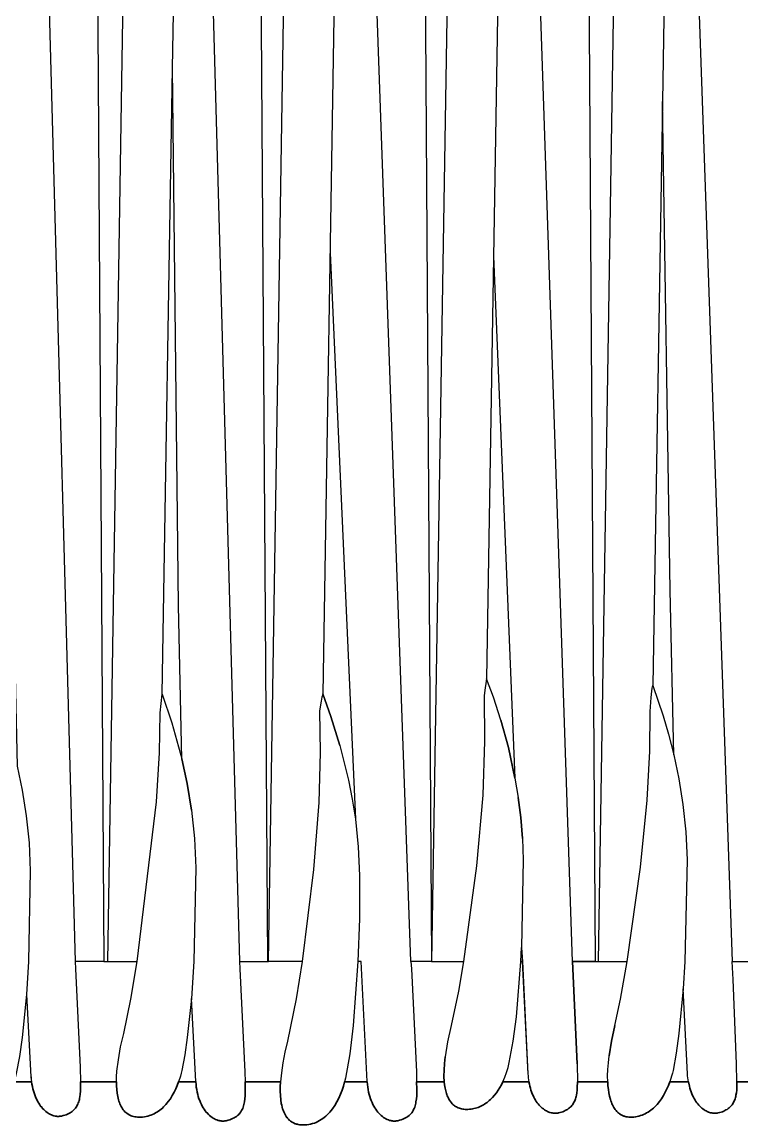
# Model space of a CAD drawing. Header units: millimetres. Extents: x 0 to 1881, y -1115 to 723.
# Drawn here: x 536 to 619.7, y -888.9 to -760.8 of the extents above; entities that cross this region are included whole.
import ezdxf

# ---------------------------------------------------------------- set-up
doc = ezdxf.new("R2010")
doc.units = ezdxf.units.MM
doc.layers.add('Blocks', color=7, linetype='Continuous')
doc.layers.add('Blocks$Inner', color=7, linetype='Continuous', lineweight=25, true_color=0x007f00)
doc.layers.add('Blocks$Outline', color=7, linetype='Continuous', lineweight=35, true_color=0xff3f3f)

# ---------------------------------------------------------------- blocks, each defined once
blk = doc.blocks.new('PK4 Lounge Chair Back')
at = {"layer": 'Blocks$Inner'}
for p, q in [((539.11, 359.6), (542.21, 245.1)), ((583.68, 245.1), (585.51, 359.6)), ((546.02, 245.1), (549.43, 245.1)), ((600.53, 233.18), (600.02, 245.1)), ((603.01, 245.1), (606.36, 245.1))]:
    blk.add_line(p, q, dxfattribs=at)
for points in [[(614.55, 359.6), (618.55, 245.1)], [(600, 245.11), (603.01, 245.1), (604.84, 359.6)], [(601.9, 359.6), (602.64, 245.11), (600, 245.11), (600, 245.11), (600, 245.11), (600, 245.11), (600, 245.11), (600, 245.11), (600, 245.11), (600, 245.11), (600, 245.11), (600, 245.11), (600, 245.11), (600, 245.11), (600, 245.11), (596.19, 359.6)], [(591.38, 359.6), (590.02, 277.95), (589.92, 277.41), (589.85, 276.91), (589.76, 275.99), (589.8, 270.69), (589.59, 264.42), (588.85, 256.21), (587.34, 245.1), (586.75, 241.65), (585.91, 237.64), (585.49, 235.75), (585.21, 234.02), (585.12, 233.22), (585.08, 232.46), (585.07, 231.76), (585.11, 231.1), (585.15, 230.74), (585.2, 230.39), (585.27, 230.07), (585.36, 229.77), (585.41, 229.62), (585.46, 229.48), (585.52, 229.35), (585.58, 229.22), (585.64, 229.1), (585.71, 228.98), (585.78, 228.87), (585.86, 228.77), (585.94, 228.67), (586.03, 228.57), (586.12, 228.49), (586.21, 228.4), (586.31, 228.33), (586.41, 228.26), (586.52, 228.19), (586.63, 228.14), (586.74, 228.09), (586.86, 228.04), (586.99, 228), (587.12, 227.97), (587.25, 227.94), (587.39, 227.93), (587.53, 227.91), (587.68, 227.91), (587.86, 227.91), (588.04, 227.92), (588.22, 227.94), (588.39, 227.96), (588.56, 228), (588.73, 228.04), (588.89, 228.09), (589.05, 228.14), (589.21, 228.2), (589.36, 228.27), (589.51, 228.35), (589.66, 228.43), (589.8, 228.52), (589.94, 228.61), (590.08, 228.71), (590.21, 228.81), (590.34, 228.92), (590.47, 229.04), (590.71, 229.28), (590.95, 229.55), (591.17, 229.83), (591.37, 230.13), (591.57, 230.44), (591.75, 230.77), (591.91, 231.1), (592.15, 231.64), (592.35, 232.2), (592.52, 232.77), (592.66, 233.34), (593.11, 235.83), (593.48, 238.67)], [(537.09, 231.69), (537.09, 231.61), (537.1, 231.54), (537.12, 231.39), (537.16, 231.1), (535.16, 231.1), (535.3, 231.59), (535.41, 232.08), (535.78, 234.06), (536.09, 236.27), (536.59, 241.27), (536.83, 245.1), (537.04, 255.62), (536.9, 258.89), (536.57, 262.03), (536.1, 265.01), (535.51, 267.8), (535.09, 286.98), (534.2, 343.77), (534.46, 359.6), (539.11, 359.6), (539.05, 363.28), (538.92, 381.32), (538.92, 381.58)], [(547.84, 359.6), (544.82, 359.6), (545.57, 245.1), (546.02, 245.1), (547.84, 359.6), (548.17, 381.58), (544.68, 381.58)], [(564.59, 245.1), (563.85, 359.6), (563.7, 381.58)], [(581.24, 245.1), (577.16, 359.6), (577.1, 363.28), (576.97, 381.58), (573.03, 381.58), (572.74, 381.58), (572.37, 359.6), (570.98, 276.18), (571.94, 273.57), (572.99, 270.19), (571.94, 273.57), (570.98, 276.18), (570.94, 276.01), (570.89, 275.81), (570.8, 275.33), (570.61, 274.21), (570.68, 269.36), (570.52, 263.55), (569.9, 255.79), (568.58, 245.1), (564.68, 245.1)], [(614.37, 381.58), (611.08, 381.58), (610.71, 359.6), (610.47, 345.04), (609.34, 277.18), (610.54, 273.65), (611.17, 271.49), (611.77, 269.11), (611.36, 288.25), (610.47, 345.04)], [(552.32, 276.14), (553.45, 272.82), (554.61, 268.64), (554.23, 286.44), (553.53, 348.92), (553.71, 359.6), (558.13, 359.6), (561.31, 245.1), (564.59, 245.1), (564.68, 245.1), (566.5, 359.6)], [(582.87, 359.6), (583.62, 245.1), (583.68, 245.1), (587.34, 245.1)], [(556.23, 231.15), (556.23, 231.15), (556.23, 231.15), (556.23, 231.15), (556.23, 231.15), (556.23, 231.15), (556.23, 231.15), (556.23, 231.15), (556.23, 231.15), (555.73, 240.8), (555.25, 236.27), (554.95, 234.25), (554.62, 232.44), (554.54, 232.1), (554.45, 231.76), (554.24, 231.1), (554.08, 230.69), (553.91, 230.28), (553.71, 229.89), (553.51, 229.51), (553.28, 229.15), (553.04, 228.81), (552.91, 228.65), (552.77, 228.49), (552.64, 228.34), (552.5, 228.2), (552.35, 228.06), (552.2, 227.93), (552.05, 227.81), (551.89, 227.7), (551.72, 227.59), (551.55, 227.49), (551.38, 227.4), (551.21, 227.32), (551.03, 227.24), (550.84, 227.18), (550.65, 227.12), (550.46, 227.08), (550.26, 227.04), (550.05, 227.02), (549.85, 227.01), (549.64, 227), (549.47, 227.01), (549.31, 227.03), (549.15, 227.05), (549, 227.08), (548.85, 227.12), (548.71, 227.17), (548.58, 227.23), (548.45, 227.3), (548.39, 227.33), (548.33, 227.37), (548.27, 227.41), (548.22, 227.45), (548.11, 227.54), (548, 227.64), (547.9, 227.75), (547.81, 227.86), (547.72, 227.98), (547.64, 228.11), (547.56, 228.25), (547.49, 228.39), (547.42, 228.54), (547.36, 228.7), (547.31, 228.86), (547.26, 229.03), (547.21, 229.21), (547.17, 229.4), (547.1, 229.78), (547.06, 230.2), (547.03, 230.64), (547.02, 231.1), (547.03, 231.7), (547.08, 232.33), (547.24, 233.68), (547.5, 235.16), (547.86, 236.73), (548.69, 240.71), (549.43, 245.1), (551.66, 263.65), (552, 269.34), (552.11, 274), (552.32, 276.14), (553.53, 348.92)], [(628.99, 347.65), (627.78, 274.87), (627.76, 274.82), (627.75, 274.78), (627.72, 274.67), (627.66, 274.41), (627.61, 274.11), (627.57, 273.77), (627.42, 272.18), (627.35, 268.04), (627.07, 262.85), (625.06, 245.1), (624.15, 239.44), (623.32, 235.47), (622.82, 233.16), (622.65, 232.1), (622.54, 231.1), (619.11, 231.1), (619.07, 233.18), (618.68, 242.98), (618.55, 245.1), (621.02, 245.1)], [(571.84, 327.45), (574.78, 261.62), (575.12, 258.42), (575.26, 255.08), (575.24, 250.03), (575.08, 245.1), (574.54, 237.66), (574.14, 234.38), (573.64, 231.53), (573.53, 231.1), (576.16, 231.1), (576.16, 231.15), (575.45, 245.1), (575.08, 245.1)], [(590.84, 327.05), (593.32, 266.41), (592.55, 269.97), (591.68, 273.13), (592.55, 269.97), (593.32, 266.41), (593.7, 264.16), (594, 261.82), (594.2, 259.39), (594, 261.82), (593.7, 264.16)], [(591.68, 273.13), (590.81, 275.82), (590.02, 277.95)], [(604.93, 237.64), (605.58, 240.7), (606.36, 245.1), (607.9, 256.06), (608.69, 263.85), (608.98, 269.53), (609.03, 274.15), (609.14, 275.78), (609.22, 276.52), (609.28, 276.86), (609.34, 277.18)], [(610.54, 273.65), (611.17, 271.49), (611.77, 269.11), (612.36, 266.32), (612.84, 263.32), (613.17, 260.17), (613.31, 256.89), (613.05, 245.1), (612.85, 241.9), (612.36, 236.71), (612.05, 234.43), (611.69, 232.44), (611.61, 232.1), (611.52, 231.76), (611.3, 231.1), (611.15, 230.69), (610.97, 230.28), (610.78, 229.89), (610.57, 229.51), (610.35, 229.15), (610.1, 228.81), (609.84, 228.49), (609.71, 228.34), (609.56, 228.2), (609.42, 228.06), (609.27, 227.93), (609.11, 227.81), (608.95, 227.7), (608.79, 227.59), (608.62, 227.49), (608.45, 227.4), (608.27, 227.32), (608.09, 227.24), (607.91, 227.18), (607.72, 227.12), (607.52, 227.08), (607.33, 227.04), (607.12, 227.02), (606.92, 227.01), (606.7, 227), (606.55, 227.01), (606.4, 227.03), (606.25, 227.05), (606.11, 227.08), (606.04, 227.1), (605.98, 227.13), (605.91, 227.15), (605.84, 227.18), (605.78, 227.21), (605.72, 227.24), (605.6, 227.31), (605.54, 227.34), (605.48, 227.38), (605.43, 227.42), (605.37, 227.47), (605.27, 227.56), (605.17, 227.66), (605.07, 227.77), (604.98, 227.89), (604.89, 228.01), (604.81, 228.14), (604.73, 228.28), (604.66, 228.42), (604.59, 228.57), (604.53, 228.73), (604.47, 228.9), (604.41, 229.07), (604.32, 229.43), (604.24, 229.81), (604.18, 230.22), (604.13, 230.65), (604.1, 231.1), (604.09, 231.81), (604.11, 232.55), (604.17, 233.33), (604.26, 234.14), (604.53, 235.85), (604.93, 237.64), (604.53, 235.85), (604.26, 234.14)], [(572.99, 270.19), (573.98, 266.16), (574.42, 263.95), (574.78, 261.62)], [(555.74, 262.66), (555.23, 265.76), (554.61, 268.64), (555.23, 265.76), (555.74, 262.66), (556.09, 259.39), (556.24, 255.98), (556.01, 245.1), (555.73, 240.8)], [(594.2, 259.39), (594.29, 256.89), (594.09, 246.72), (594.18, 245.1), (594.82, 232.05)], [(594.01, 245.1), (594.09, 246.72), (594.16, 245.1)], [(545.57, 245.1), (542.21, 245.1), (542.27, 244.25), (542.8, 232.82), (542.84, 231.1), (547.02, 231.1)], [(561.31, 245.1), (561.37, 244.25), (561.94, 232.28), (561.97, 231.1), (566.07, 231.1)], [(568.58, 245.1), (567.89, 240.76), (566.89, 235.83), (566.59, 234.54), (566.35, 233.32), (566.18, 232.17), (566.07, 231.1), (566.05, 230.54), (566.04, 230.01), (566.06, 229.5), (566.11, 229.03), (566.17, 228.59), (566.22, 228.38), (566.26, 228.18), (566.32, 227.98), (566.38, 227.8), (566.45, 227.62), (566.53, 227.46), (566.61, 227.3), (566.69, 227.15), (566.79, 227.01), (566.84, 226.95), (566.89, 226.88), (567, 226.76), (567.06, 226.7), (567.11, 226.65), (567.17, 226.6), (567.24, 226.55), (567.3, 226.5), (567.37, 226.46), (567.43, 226.42), (567.5, 226.38), (567.57, 226.34), (567.65, 226.31), (567.72, 226.27), (567.8, 226.24), (567.87, 226.22), (567.95, 226.19), (568.04, 226.17), (568.12, 226.15), (568.29, 226.12), (568.47, 226.11), (568.66, 226.1), (568.9, 226.1), (569.13, 226.12), (569.36, 226.15), (569.58, 226.2), (569.8, 226.25), (570.01, 226.32), (570.22, 226.4), (570.42, 226.5), (570.61, 226.6), (570.8, 226.72), (570.98, 226.84), (571.16, 226.97), (571.33, 227.12), (571.5, 227.27), (571.66, 227.43), (571.81, 227.6), (571.96, 227.78), (572.11, 227.97), (572.38, 228.36), (572.63, 228.77), (572.85, 229.21), (573.05, 229.66), (573.23, 230.13), (573.39, 230.61), (573.53, 231.1)], [(583.62, 245.1), (581.24, 245.1), (581.3, 244.25), (581.87, 232.28), (581.89, 231.1), (585.11, 231.1), (585.07, 231.76), (585.08, 232.46), (585.12, 233.22), (585.21, 234.02)], [(594.94, 231.1), (591.91, 231.1), (592.15, 231.64), (592.35, 232.2), (592.52, 232.77), (592.66, 233.34), (593.11, 235.83), (593.48, 238.67), (594.01, 245.1), (594.16, 245.1), (594.82, 232.05), (594.84, 231.8), (594.87, 231.56), (594.94, 231.1), (594.99, 230.85), (595.04, 230.61), (595.11, 230.37), (595.18, 230.15), (595.25, 229.93), (595.33, 229.73), (595.42, 229.53), (595.51, 229.34), (595.6, 229.16), (595.7, 228.99), (595.8, 228.83), (595.91, 228.68), (596.02, 228.54), (596.14, 228.41), (596.25, 228.28), (596.37, 228.16), (596.5, 228.06), (596.62, 227.96), (596.74, 227.87), (596.87, 227.79), (597, 227.72), (597.12, 227.65), (597.25, 227.6), (597.38, 227.55), (597.51, 227.52), (597.64, 227.49), (597.76, 227.47), (597.82, 227.46), (597.89, 227.46), (597.95, 227.45), (598.01, 227.45), (598.07, 227.45), (598.13, 227.46), (598.19, 227.46), (598.25, 227.47), (598.31, 227.48), (598.37, 227.49), (598.55, 227.54), (598.71, 227.59), (598.87, 227.64), (599.02, 227.7), (599.16, 227.77), (599.3, 227.84), (599.42, 227.91), (599.54, 227.99), (599.64, 228.07), (599.75, 228.16), (599.84, 228.25), (599.92, 228.35), (599.97, 228.4), (600, 228.45), (600.08, 228.55), (600.14, 228.66), (600.2, 228.77), (600.26, 228.89), (600.31, 229.01), (600.35, 229.14), (600.39, 229.27), (600.43, 229.4), (600.46, 229.54), (600.5, 229.82), (600.54, 230.12), (600.56, 230.43), (600.57, 231.1)], [(600, 245.1), (600.53, 233.18), (600.57, 231.1), (604.1, 231.1)], [(537.1, 231.54), (537.09, 231.69), (536.59, 241.27)], [(611.3, 231.1), (613.48, 231.1), (613.41, 231.56), (613.38, 231.8), (613.36, 232.05), (612.85, 241.9)], [(547.24, 233.68), (547.5, 235.16), (547.86, 236.73)], [(566.89, 235.83), (566.59, 234.54), (566.35, 233.32)], [(542.84, 231.1), (542.84, 230.36), (542.83, 230.02), (542.8, 229.69), (542.76, 229.37), (542.74, 229.22), (542.71, 229.07), (542.67, 228.93), (542.63, 228.79), (542.58, 228.66), (542.53, 228.53), (542.47, 228.41), (542.41, 228.29), (542.34, 228.17), (542.26, 228.06), (542.21, 228.01), (542.17, 227.96), (542.12, 227.9), (542.08, 227.85), (542.03, 227.81), (541.97, 227.76), (541.86, 227.67), (541.75, 227.58), (541.62, 227.5), (541.48, 227.43), (541.33, 227.36), (541.17, 227.29), (541.01, 227.23), (540.83, 227.18), (540.64, 227.13), (540.58, 227.12), (540.52, 227.11), (540.46, 227.1), (540.39, 227.1), (540.33, 227.09), (540.27, 227.09), (540.2, 227.09), (540.14, 227.09), (540.07, 227.1), (540.01, 227.11), (539.94, 227.12), (539.88, 227.13), (539.74, 227.16), (539.61, 227.21), (539.48, 227.26), (539.34, 227.32), (539.21, 227.39), (539.08, 227.47), (538.95, 227.56), (538.82, 227.66), (538.69, 227.76), (538.57, 227.88), (538.44, 228.01), (538.33, 228.15), (538.21, 228.29), (538.1, 228.45), (537.99, 228.62), (537.88, 228.79), (537.79, 228.98), (537.69, 229.18), (537.6, 229.38), (537.52, 229.6), (537.44, 229.82), (537.37, 230.06), (537.31, 230.31), (537.25, 230.56), (537.2, 230.83), (537.16, 231.1)], [(554.24, 231.1), (556.23, 231.1), (556.23, 231.11), (556.23, 231.11), (556.23, 231.11), (556.23, 231.11), (556.23, 231.11), (556.23, 231.11), (556.23, 231.11), (556.23, 231.11), (556.23, 231.11), (556.23, 231.11), (556.23, 231.11), (556.23, 231.11), (556.23, 231.11), (556.23, 231.11), (556.23, 231.11), (556.23, 231.11), (556.23, 231.11)], [(556.23, 231.12), (556.23, 231.14), (556.23, 231.14), (556.23, 231.14), (556.23, 231.14), (556.23, 231.14), (556.23, 231.14), (556.23, 231.14), (556.23, 231.14), (556.23, 231.14), (556.23, 231.14), (556.23, 231.14), (556.23, 231.14), (556.23, 231.14), (556.23, 231.14), (556.23, 231.14), (556.23, 231.14), (556.23, 231.14), (556.23, 231.14), (556.23, 231.14), (556.23, 231.14), (556.23, 231.14), (556.23, 231.14), (556.23, 231.14), (556.23, 231.14), (556.23, 231.1), (556.26, 230.79), (556.29, 230.49), (556.34, 230.2), (556.39, 229.92), (556.46, 229.65), (556.53, 229.4), (556.6, 229.15), (556.69, 228.92), (556.78, 228.7), (556.88, 228.48), (556.98, 228.28), (557.09, 228.1), (557.21, 227.92), (557.33, 227.75), (557.45, 227.6), (557.58, 227.45), (557.71, 227.32), (557.84, 227.2), (557.98, 227.08), (558.12, 226.98), (558.26, 226.89), (558.4, 226.81), (558.54, 226.74), (558.68, 226.68), (558.82, 226.63), (558.9, 226.61), (558.97, 226.6), (559.04, 226.58), (559.11, 226.57), (559.18, 226.56), (559.25, 226.55), (559.31, 226.55), (559.38, 226.55), (559.45, 226.55), (559.52, 226.55), (559.58, 226.56), (559.65, 226.56), (559.72, 226.58), (559.78, 226.59), (559.98, 226.64), (560.18, 226.7), (560.36, 226.77), (560.52, 226.84), (560.68, 226.92), (560.82, 227), (560.89, 227.04), (560.96, 227.09), (561.08, 227.19), (561.14, 227.24), (561.2, 227.29), (561.25, 227.34), (561.3, 227.4), (561.35, 227.45), (561.39, 227.51), (561.44, 227.57), (561.48, 227.63), (561.56, 227.76), (561.63, 227.89), (561.69, 228.02), (561.74, 228.17), (561.79, 228.31), (561.83, 228.47), (561.87, 228.62), (561.9, 228.79), (561.94, 229.13), (561.97, 229.49), (561.98, 230.26), (561.97, 231.1)], [(576.16, 231.1), (576.19, 230.79), (576.22, 230.49), (576.27, 230.2), (576.32, 229.92), (576.38, 229.65), (576.45, 229.4), (576.53, 229.15), (576.62, 228.92), (576.71, 228.7), (576.81, 228.48), (576.91, 228.28), (577.02, 228.1), (577.14, 227.92), (577.26, 227.75), (577.38, 227.6), (577.51, 227.45), (577.64, 227.32), (577.77, 227.2), (577.91, 227.08), (578.05, 226.98), (578.19, 226.89), (578.33, 226.81), (578.47, 226.74), (578.61, 226.68), (578.75, 226.63), (578.82, 226.61), (578.89, 226.6), (578.96, 226.58), (579.04, 226.57), (579.1, 226.56), (579.17, 226.55), (579.24, 226.55), (579.31, 226.55), (579.38, 226.55), (579.45, 226.55), (579.51, 226.56), (579.58, 226.56), (579.64, 226.58), (579.71, 226.59), (579.91, 226.64), (580.11, 226.7), (580.28, 226.77), (580.45, 226.84), (580.61, 226.92), (580.75, 227), (580.89, 227.09), (581.01, 227.19), (581.07, 227.24), (581.12, 227.29), (581.18, 227.34), (581.23, 227.4), (581.28, 227.45), (581.32, 227.51), (581.41, 227.63), (581.48, 227.76), (581.55, 227.89), (581.62, 228.02), (581.67, 228.17), (581.72, 228.31), (581.76, 228.47), (581.79, 228.62), (581.82, 228.79), (581.87, 229.13), (581.9, 229.49), (581.91, 230.26), (581.89, 231.1)], [(619.11, 231.1), (619.1, 230.43), (619.08, 230.12), (619.05, 229.82), (619, 229.54), (618.97, 229.4), (618.93, 229.27), (618.89, 229.14), (618.85, 229.01), (618.8, 228.89), (618.75, 228.77), (618.69, 228.66), (618.62, 228.55), (618.55, 228.45), (618.47, 228.35), (618.38, 228.25), (618.29, 228.16), (618.24, 228.11), (618.19, 228.07), (618.08, 227.99), (617.96, 227.91), (617.84, 227.84), (617.71, 227.77), (617.57, 227.7), (617.42, 227.64), (617.26, 227.59), (617.09, 227.54), (616.91, 227.49), (616.85, 227.48), (616.79, 227.47), (616.74, 227.46), (616.68, 227.46), (616.55, 227.45), (616.49, 227.45), (616.43, 227.46), (616.31, 227.47), (616.18, 227.49), (616.05, 227.52), (615.92, 227.55), (615.8, 227.6), (615.67, 227.65), (615.54, 227.72), (615.41, 227.79), (615.29, 227.87), (615.16, 227.96), (615.04, 228.06), (614.92, 228.16), (614.8, 228.28), (614.68, 228.41), (614.57, 228.54), (614.45, 228.68), (614.35, 228.83), (614.24, 228.99), (614.14, 229.16), (614.05, 229.34), (613.96, 229.53), (613.87, 229.73), (613.79, 229.93), (613.72, 230.15), (613.65, 230.37), (613.59, 230.61), (613.48, 231.1)]]:
    blk.add_lwpolyline(points, dxfattribs=at)
at = {"layer": 'Blocks$Outline'}
for points in [[(535.16, 231.1), (537.16, 231.1)], [(537.16, 231.1), (537.2, 230.83), (537.25, 230.56), (537.31, 230.31), (537.37, 230.06), (537.44, 229.82), (537.52, 229.6), (537.6, 229.38), (537.69, 229.18), (537.79, 228.98), (537.88, 228.79), (537.99, 228.62), (538.1, 228.45), (538.21, 228.29), (538.33, 228.15), (538.44, 228.01), (538.57, 227.88), (538.69, 227.76), (538.82, 227.66), (538.95, 227.56), (539.08, 227.47), (539.21, 227.39), (539.34, 227.32), (539.48, 227.26), (539.61, 227.21), (539.74, 227.16), (539.88, 227.13), (539.94, 227.12), (540.01, 227.11), (540.07, 227.1), (540.14, 227.09), (540.2, 227.09), (540.27, 227.09), (540.33, 227.09), (540.39, 227.1), (540.46, 227.1), (540.52, 227.11), (540.58, 227.12), (540.64, 227.13), (540.83, 227.18), (541.01, 227.23), (541.17, 227.29), (541.33, 227.36), (541.48, 227.43), (541.62, 227.5), (541.75, 227.58), (541.86, 227.67), (541.97, 227.76), (542.03, 227.81), (542.08, 227.85), (542.12, 227.9), (542.17, 227.96), (542.21, 228.01), (542.26, 228.06), (542.34, 228.17), (542.41, 228.29), (542.47, 228.41), (542.53, 228.53), (542.58, 228.66), (542.63, 228.79), (542.67, 228.93), (542.71, 229.07), (542.74, 229.22), (542.76, 229.37), (542.8, 229.69), (542.83, 230.02), (542.84, 230.36), (542.84, 231.1)], [(542.84, 231.1), (547.02, 231.1)], [(547.02, 231.1), (547.03, 230.64), (547.06, 230.2), (547.1, 229.78), (547.17, 229.4), (547.21, 229.21), (547.26, 229.03), (547.31, 228.86), (547.36, 228.7), (547.42, 228.54), (547.49, 228.39), (547.56, 228.25), (547.64, 228.11), (547.72, 227.98), (547.81, 227.86), (547.9, 227.75), (548, 227.64), (548.11, 227.54), (548.22, 227.45), (548.27, 227.41), (548.33, 227.37), (548.39, 227.33), (548.45, 227.3), (548.58, 227.23), (548.71, 227.17), (548.85, 227.12), (549, 227.08), (549.15, 227.05), (549.31, 227.03), (549.47, 227.01), (549.64, 227), (549.85, 227.01), (550.05, 227.02), (550.26, 227.04), (550.46, 227.08), (550.65, 227.12), (550.84, 227.18), (551.03, 227.24), (551.21, 227.32), (551.38, 227.4), (551.55, 227.49), (551.72, 227.59), (551.89, 227.7), (552.05, 227.81), (552.2, 227.93), (552.35, 228.06), (552.5, 228.2), (552.64, 228.34), (552.77, 228.49), (552.91, 228.65), (553.04, 228.81), (553.28, 229.15), (553.51, 229.51), (553.71, 229.89), (553.91, 230.28), (554.08, 230.69), (554.24, 231.1)], [(554.24, 231.1), (556.23, 231.1)], [(556.23, 231.1), (556.26, 230.79), (556.29, 230.49), (556.34, 230.2), (556.39, 229.92), (556.46, 229.65), (556.53, 229.4), (556.6, 229.15), (556.69, 228.92), (556.78, 228.7), (556.88, 228.48), (556.98, 228.28), (557.09, 228.1), (557.21, 227.92), (557.33, 227.75), (557.45, 227.6), (557.58, 227.45), (557.71, 227.32), (557.84, 227.2), (557.98, 227.08), (558.12, 226.98), (558.26, 226.89), (558.4, 226.81), (558.54, 226.74), (558.68, 226.68), (558.82, 226.63), (558.9, 226.61), (558.97, 226.6), (559.04, 226.58), (559.11, 226.57), (559.18, 226.56), (559.25, 226.55), (559.31, 226.55), (559.38, 226.55), (559.45, 226.55), (559.52, 226.55), (559.58, 226.56), (559.65, 226.56), (559.72, 226.58), (559.78, 226.59), (559.98, 226.64), (560.18, 226.7), (560.36, 226.77), (560.52, 226.84), (560.68, 226.92), (560.82, 227), (560.89, 227.04), (560.96, 227.09), (561.08, 227.19), (561.14, 227.24), (561.2, 227.29), (561.25, 227.34), (561.3, 227.4), (561.35, 227.45), (561.39, 227.51), (561.44, 227.57), (561.48, 227.63), (561.56, 227.76), (561.63, 227.89), (561.69, 228.02), (561.74, 228.17), (561.79, 228.31), (561.83, 228.47), (561.87, 228.62), (561.9, 228.79), (561.94, 229.13), (561.97, 229.49), (561.98, 230.26), (561.97, 231.1)], [(561.97, 231.1), (566.07, 231.1)], [(566.07, 231.1), (566.05, 230.54), (566.04, 230.01), (566.06, 229.5), (566.11, 229.03), (566.17, 228.59), (566.22, 228.38), (566.26, 228.18), (566.32, 227.98), (566.38, 227.8), (566.45, 227.62), (566.53, 227.46), (566.61, 227.3), (566.69, 227.15), (566.79, 227.01), (566.84, 226.95), (566.89, 226.88), (567, 226.76), (567.06, 226.7), (567.11, 226.65), (567.17, 226.6), (567.24, 226.55), (567.3, 226.5), (567.37, 226.46), (567.43, 226.42), (567.5, 226.38), (567.57, 226.34), (567.65, 226.31), (567.72, 226.27), (567.8, 226.24), (567.87, 226.22), (567.95, 226.19), (568.04, 226.17), (568.12, 226.15), (568.29, 226.12), (568.47, 226.11), (568.66, 226.1), (568.9, 226.1), (569.13, 226.12), (569.36, 226.15), (569.58, 226.2), (569.8, 226.25), (570.01, 226.32), (570.22, 226.4), (570.42, 226.5), (570.61, 226.6), (570.8, 226.72), (570.98, 226.84), (571.16, 226.97), (571.33, 227.12), (571.5, 227.27), (571.66, 227.43), (571.81, 227.6), (571.96, 227.78), (572.11, 227.97), (572.38, 228.36), (572.63, 228.77), (572.85, 229.21), (573.05, 229.66), (573.23, 230.13), (573.39, 230.61), (573.53, 231.1)], [(573.53, 231.1), (576.16, 231.1)], [(576.16, 231.1), (576.19, 230.79), (576.22, 230.49), (576.27, 230.2), (576.32, 229.92), (576.38, 229.65), (576.45, 229.4), (576.53, 229.15), (576.62, 228.92), (576.71, 228.7), (576.81, 228.48), (576.91, 228.28), (577.02, 228.1), (577.14, 227.92), (577.26, 227.75), (577.38, 227.6), (577.51, 227.45), (577.64, 227.32), (577.77, 227.2), (577.91, 227.08), (578.05, 226.98), (578.19, 226.89), (578.33, 226.81), (578.47, 226.74), (578.61, 226.68), (578.75, 226.63), (578.82, 226.61), (578.89, 226.6), (578.96, 226.58), (579.04, 226.57), (579.1, 226.56), (579.17, 226.55), (579.24, 226.55), (579.31, 226.55), (579.38, 226.55), (579.45, 226.55), (579.51, 226.56), (579.58, 226.56), (579.64, 226.58), (579.71, 226.59), (579.91, 226.64), (580.11, 226.7), (580.28, 226.77), (580.45, 226.84), (580.61, 226.92), (580.75, 227), (580.89, 227.09), (581.01, 227.19), (581.07, 227.24), (581.12, 227.29), (581.18, 227.34), (581.23, 227.4), (581.28, 227.45), (581.32, 227.51), (581.41, 227.63), (581.48, 227.76), (581.55, 227.89), (581.62, 228.02), (581.67, 228.17), (581.72, 228.31), (581.76, 228.47), (581.79, 228.62), (581.82, 228.79), (581.87, 229.13), (581.9, 229.49), (581.91, 230.26), (581.89, 231.1)], [(581.89, 231.1), (585.11, 231.1)], [(585.11, 231.1), (585.15, 230.74), (585.2, 230.39), (585.27, 230.07), (585.36, 229.77), (585.41, 229.62), (585.46, 229.48), (585.52, 229.35), (585.58, 229.22), (585.64, 229.1), (585.71, 228.98), (585.78, 228.87), (585.86, 228.77), (585.94, 228.67), (586.03, 228.57), (586.12, 228.49), (586.21, 228.4), (586.31, 228.33), (586.41, 228.26), (586.52, 228.19), (586.63, 228.14), (586.74, 228.09), (586.86, 228.04), (586.99, 228), (587.12, 227.97), (587.25, 227.94), (587.39, 227.93), (587.53, 227.91), (587.68, 227.91), (587.86, 227.91), (588.04, 227.92), (588.22, 227.94), (588.39, 227.96), (588.56, 228), (588.73, 228.04), (588.89, 228.09), (589.05, 228.14), (589.21, 228.2), (589.36, 228.27), (589.51, 228.35), (589.66, 228.43), (589.8, 228.52), (589.94, 228.61), (590.08, 228.71), (590.21, 228.81), (590.34, 228.92), (590.47, 229.04), (590.71, 229.28), (590.95, 229.55), (591.17, 229.83), (591.37, 230.13), (591.57, 230.44), (591.75, 230.77), (591.91, 231.1)], [(591.91, 231.1), (594.94, 231.1)], [(594.94, 231.1), (594.99, 230.85), (595.04, 230.61), (595.11, 230.37), (595.18, 230.15), (595.25, 229.93), (595.33, 229.73), (595.42, 229.53), (595.51, 229.34), (595.6, 229.16), (595.7, 228.99), (595.8, 228.83), (595.91, 228.68), (596.02, 228.54), (596.14, 228.41), (596.25, 228.28), (596.37, 228.16), (596.5, 228.06), (596.62, 227.96), (596.74, 227.87), (596.87, 227.79), (597, 227.72), (597.12, 227.65), (597.25, 227.6), (597.38, 227.55), (597.51, 227.52), (597.64, 227.49), (597.76, 227.47), (597.82, 227.46), (597.89, 227.46), (597.95, 227.45), (598.01, 227.45), (598.07, 227.45), (598.13, 227.46), (598.19, 227.46), (598.25, 227.47), (598.31, 227.48), (598.37, 227.49), (598.55, 227.54), (598.71, 227.59), (598.87, 227.64), (599.02, 227.7), (599.16, 227.77), (599.3, 227.84), (599.42, 227.91), (599.54, 227.99), (599.64, 228.07), (599.75, 228.16), (599.84, 228.25), (599.92, 228.35), (599.97, 228.4), (600, 228.45), (600.08, 228.55), (600.14, 228.66), (600.2, 228.77), (600.26, 228.89), (600.31, 229.01), (600.35, 229.14), (600.39, 229.27), (600.43, 229.4), (600.46, 229.54), (600.5, 229.82), (600.54, 230.12), (600.56, 230.43), (600.57, 231.1)], [(600.57, 231.1), (604.1, 231.1)], [(604.1, 231.1), (604.13, 230.65), (604.18, 230.22), (604.24, 229.81), (604.32, 229.43), (604.41, 229.07), (604.47, 228.9), (604.53, 228.73), (604.59, 228.57), (604.66, 228.42), (604.73, 228.28), (604.81, 228.14), (604.89, 228.01), (604.98, 227.89), (605.07, 227.77), (605.17, 227.66), (605.27, 227.56), (605.37, 227.47), (605.43, 227.42), (605.48, 227.38), (605.54, 227.34), (605.6, 227.31), (605.72, 227.24), (605.78, 227.21), (605.84, 227.18), (605.91, 227.15), (605.98, 227.13), (606.04, 227.1), (606.11, 227.08), (606.25, 227.05), (606.4, 227.03), (606.55, 227.01), (606.7, 227), (606.92, 227.01), (607.12, 227.02), (607.33, 227.04), (607.52, 227.08), (607.72, 227.12), (607.91, 227.18), (608.09, 227.24), (608.27, 227.32), (608.45, 227.4), (608.62, 227.49), (608.79, 227.59), (608.95, 227.7), (609.11, 227.81), (609.27, 227.93), (609.42, 228.06), (609.56, 228.2), (609.71, 228.34), (609.84, 228.49), (610.1, 228.81), (610.35, 229.15), (610.57, 229.51), (610.78, 229.89), (610.97, 230.28), (611.15, 230.69), (611.3, 231.1)], [(611.3, 231.1), (613.48, 231.1)], [(613.48, 231.1), (613.59, 230.61), (613.65, 230.37), (613.72, 230.15), (613.79, 229.93), (613.87, 229.73), (613.96, 229.53), (614.05, 229.34), (614.14, 229.16), (614.24, 228.99), (614.35, 228.83), (614.45, 228.68), (614.57, 228.54), (614.68, 228.41), (614.8, 228.28), (614.92, 228.16), (615.04, 228.06), (615.16, 227.96), (615.29, 227.87), (615.41, 227.79), (615.54, 227.72), (615.67, 227.65), (615.8, 227.6), (615.92, 227.55), (616.05, 227.52), (616.18, 227.49), (616.31, 227.47), (616.43, 227.46), (616.49, 227.45), (616.55, 227.45), (616.68, 227.46), (616.74, 227.46), (616.79, 227.47), (616.85, 227.48), (616.91, 227.49), (617.09, 227.54), (617.26, 227.59), (617.42, 227.64), (617.57, 227.7), (617.71, 227.77), (617.84, 227.84), (617.96, 227.91), (618.08, 227.99), (618.19, 228.07), (618.24, 228.11), (618.29, 228.16), (618.38, 228.25), (618.47, 228.35), (618.55, 228.45), (618.62, 228.55), (618.69, 228.66), (618.75, 228.77), (618.8, 228.89), (618.85, 229.01), (618.89, 229.14), (618.93, 229.27), (618.97, 229.4), (619, 229.54), (619.05, 229.82), (619.08, 230.12), (619.1, 230.43), (619.11, 231.1)], [(619.11, 231.1), (622.54, 231.1)]]:
    blk.add_lwpolyline(points, dxfattribs=at)

msp = doc.modelspace()

# ---------------------------------------------------------------- block references
at = {"layer": 'Blocks'}
msp.add_blockref('PK4 Lounge Chair Back', (0, -1115.03), dxfattribs=at)

doc.saveas('drawing.dxf')
